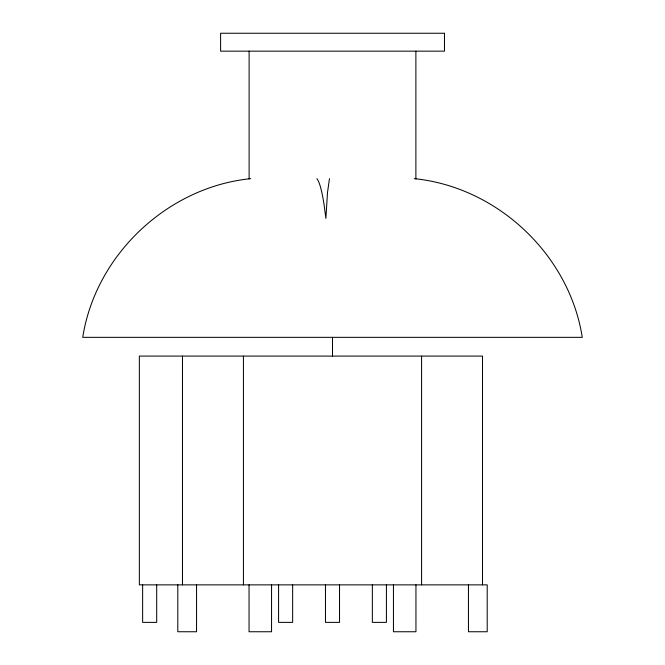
<?xml version="1.0" encoding="UTF-8"?>
<svg xmlns="http://www.w3.org/2000/svg" width="665" height="665" viewBox="0 0 665 665"><rect width="100%" height="100%" fill="white"/><g stroke="black" fill="none" stroke-linecap="round" stroke-linejoin="round"><path stroke-width="1" d="M329.474 178.652L327.513 192.451L325.892 218.378L324.113 204.911A189.45 17.772 -90 0 0 316.864 178.652M250.755 178.652C167.622 186.998 95.644 254.712 82.734 337.338L582.266 337.338C569.356 254.712 497.378 186.998 414.245 178.652M482.516 584.868L482.516 356.091L139.351 356.091L139.351 584.868L487.204 584.868L487.204 631.75L468.451 631.75L468.451 584.868M421.577 356.091L421.577 584.868M415.883 51.155L415.883 178.952M415.949 584.868L415.949 631.75L393.447 631.75L393.447 584.868M386.415 584.868L386.415 622.374L372.35 622.374L372.35 584.868M339.532 584.868L339.532 622.374L325.468 622.374L325.468 584.868M332.5 337.338L332.5 356.091M292.65 584.868L292.65 622.374L278.585 622.374L278.585 584.868M271.553 584.868L271.553 631.75L249.051 631.75L249.051 584.868M249.117 51.155L249.117 178.952M243.423 356.091L243.423 584.868M196.549 584.868L196.549 631.75L177.796 631.75L177.796 584.868M182.484 356.091L182.484 584.868M156.699 584.868L156.699 622.374L142.634 622.374L142.634 584.868M444.478 33.25L220.597 33.25L220.597 51.155L444.478 51.155L444.478 33.25"/></g></svg>
